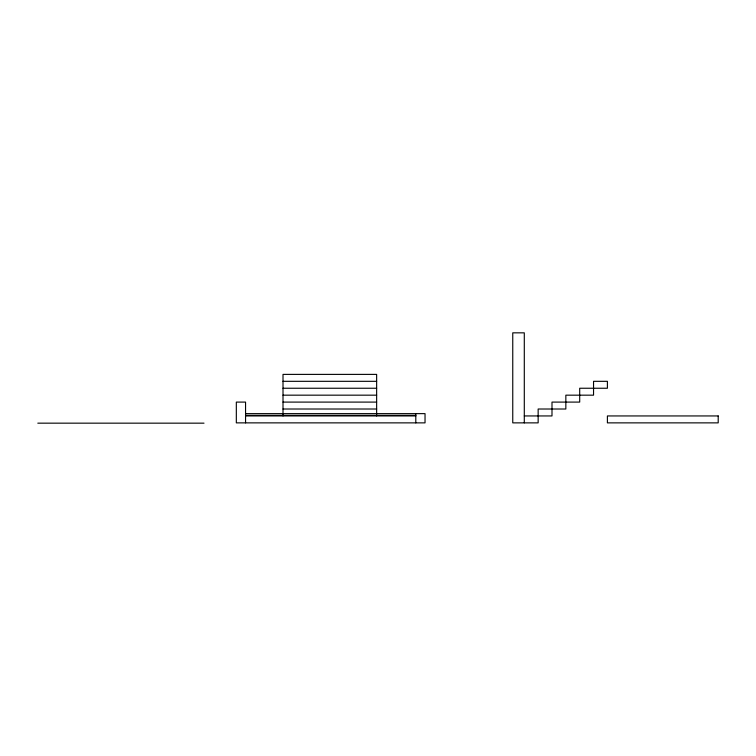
<?xml version="1.0" encoding="UTF-8"?>
<svg xmlns="http://www.w3.org/2000/svg" width="756" height="756" viewBox="0 0 756 756"><rect width="100%" height="100%" fill="white"/><g stroke="black" fill="none" stroke-linecap="round" stroke-linejoin="round"><path stroke-width="1.13" d="M283.009 381.317L376.639 381.317M283.009 388.244L376.639 388.244M283.009 395.171L376.639 395.171M283.009 402.097L376.639 402.097M283.009 409.015L376.639 409.015M245.558 413.636L425.033 413.636L425.033 422.869L236.326 422.869L236.326 402.097L245.558 402.097L245.558 422.869M245.558 415.365L415.8 415.365M245.558 415.942L415.8 415.942M524.295 415.942L551.993 415.942L551.993 402.097L579.701 402.097L579.701 388.244L607.399 388.244L607.399 381.317L593.545 381.317L593.545 395.171L565.847 395.171L565.847 409.015L538.149 409.015L538.149 422.869L512.757 422.869L512.757 332.838L524.295 332.838L524.295 422.869M37.8 423.162L204.007 423.162M415.8 413.636L415.8 422.869M376.639 415.942L376.639 374.39L283.009 374.39L283.009 415.942M718.2 415.942L607.399 415.942L607.399 422.869L718.2 422.869L718.2 415.942"/></g></svg>
